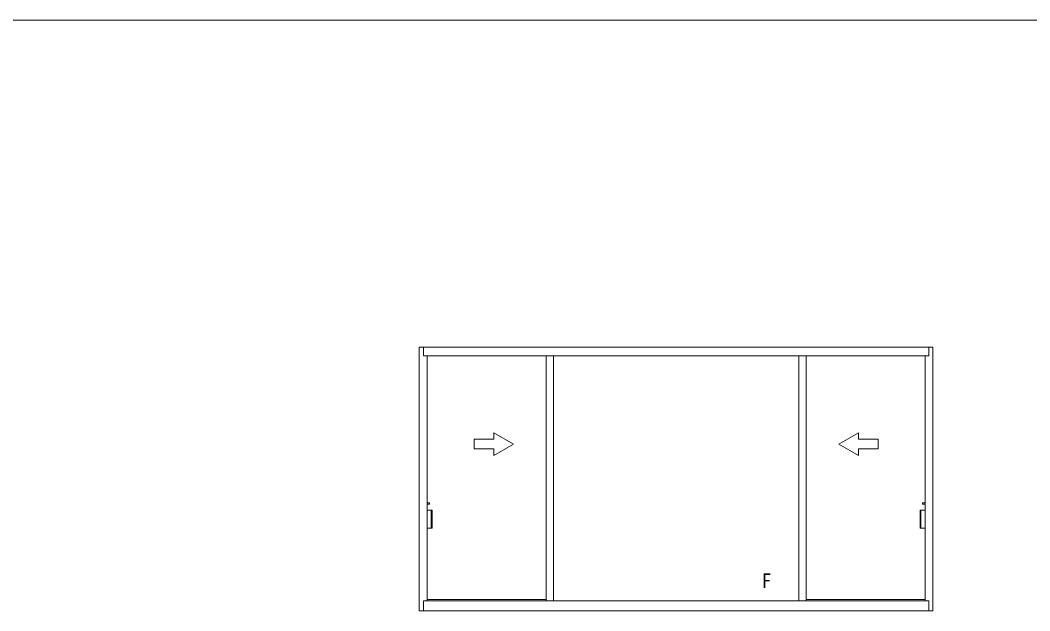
# Model space of a CAD drawing. Units: millimetres, scale not verified. Extents: x -594 to 539, y -420 to 386.
# Drawn here: x -36.2 to 272.6, y 201.4 to 382 of the extents above; entities that cross this region are included whole.
import ezdxf
from ezdxf.enums import TextEntityAlignment as Align

# ---------------------------------------------------------------- set-up
doc = ezdxf.new("R2010")
doc.units = ezdxf.units.MM
doc.header["$LTSCALE"] = 2
doc.layers.add('0-1_YKK_ZWAK', color=7, linetype='Continuous', lineweight=9)
doc.layers.add('0-7_YKK_A1', color=4, linetype='Continuous', lineweight=9)
doc.styles.add('ＭＳ ゴシック', font='')
doc.styles.get('ＭＳ ゴシック').set_extended_font_data('MS Gothic')

msp = doc.modelspace()

# ---------------------------------------------------------------- linework, layer by layer
at = {"layer": '0-1_YKK_ZWAK'}
msp.add_line((510, 382.035), (-590, 382.035), dxfattribs=at)
at = {"layer": '0-7_YKK_A1'}
for p, q in [((85.9, 282.035), (85.9, 201.435)), ((85.9, 282.035), (242.95, 282.035)), ((87.15, 282.035), (87.15, 279.435)), ((241.7, 282.035), (241.7, 279.435)), ((242.95, 282.035), (242.95, 201.435)), ((87.15, 279.435), (241.7, 279.435)), ((88.3, 279.435), (88.3, 204.435)), ((124.675, 279.435), (124.675, 204.435)), ((126.925, 279.435), (126.925, 204.435)), ((201.925, 279.435), (201.925, 204.435)), ((204.175, 279.435), (204.175, 204.435)), ((240.55, 279.435), (240.55, 204.435)), ((102.675, 253.935), (102.675, 250.935)), ((108.675, 253.935), (102.675, 253.935)), ((108.675, 253.935), (108.675, 255.899)), ((114.675, 252.435), (108.675, 255.899)), ((214.175, 252.435), (220.175, 255.899)), ((220.175, 253.935), (220.175, 255.899)), ((220.175, 253.935), (226.175, 253.935)), ((226.175, 253.935), (226.175, 250.935)), ((102.675, 250.935), (108.675, 250.935)), ((114.675, 252.435), (108.675, 248.971)), ((108.675, 248.971), (108.675, 250.935)), ((214.175, 252.435), (220.175, 248.971)), ((220.175, 248.971), (220.175, 250.935)), ((226.175, 250.935), (220.175, 250.935)), ((88.3, 234.448), (89.05, 234.448)), ((88.3, 234.048), (89.05, 234.048)), ((88.3, 232.185), (89.8, 232.185)), ((89.05, 234.448), (89.05, 234.048)), ((89.55, 226.685), (89.55, 232.185)), ((240.55, 232.185), (239.05, 232.185)), ((239.3, 226.685), (239.3, 232.185)), ((239.8, 234.448), (239.8, 234.048)), ((240.55, 234.448), (239.8, 234.448)), ((240.55, 234.048), (239.8, 234.048)), ((87.15, 204.435), (87.15, 201.435)), ((241.7, 204.435), (87.15, 204.435)), ((88.3, 204.935), (124.675, 204.935)), ((204.175, 204.935), (240.55, 204.935)), ((241.7, 204.435), (241.7, 201.435)), ((85.9, 201.435), (242.95, 201.435))]:
    msp.add_line(p, q, dxfattribs=at)
for points in [[(88.3, 226.685), (89.8, 226.685), (89.8, 232.185)], [(240.55, 226.685), (239.05, 226.685), (239.05, 232.185)]]:
    msp.add_lwpolyline(points, dxfattribs=at)

# ---------------------------------------------------------------- texts
at = {"layer": '0-7_YKK_A1', "color": 7, "style": 'ＭＳ ゴシック'}
msp.add_text('F', height=4.399, dxfattribs=at).set_placement((190.582, 207.125), align=Align.BOTTOM_LEFT)

doc.saveas('drawing.dxf')
